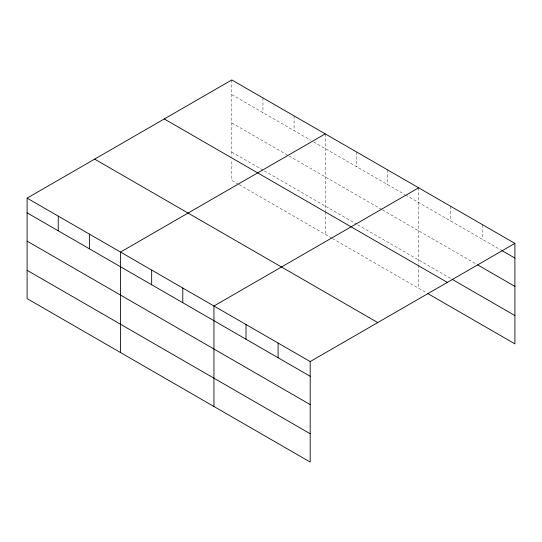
<?xml version="1.0" encoding="UTF-8"?>
<svg xmlns="http://www.w3.org/2000/svg" width="542" height="542" viewBox="0 0 542 542"><rect width="100%" height="100%" fill="white"/><g stroke="black" fill="none" stroke-linecap="round" stroke-linejoin="round"><path stroke-width="0.41" stroke-dasharray="2.71 2.03" d="M231.813 94.647L310.749 140.222M313.642 141.896L404.888 194.571M405.612 194.991L501.045 250.086M231.813 122.953L288.297 155.568M289.022 155.981L381.717 209.503M382.442 209.917L476.255 264.083M231.813 152.119L262.951 170.093M264.401 170.933L356.372 224.029M357.822 224.869L450.734 278.513M238.331 184.185L231.813 180.425L231.813 159.612M239.056 184.605L331.751 238.121M332.47 238.541L425.944 292.504M482.814 224.862L482.814 239.564M450.734 206.339L450.734 221.041M418.648 187.817L418.648 264.15M418.648 264.984L418.648 288.297M387.51 169.842L387.51 184.537M356.372 151.862L356.372 166.563M325.234 133.881L325.234 211.048M325.234 211.881L325.234 234.361M294.089 115.907L294.089 130.602M262.951 97.926L262.951 112.628M231.813 79.945L231.813 156.279"/><path stroke-width="0.81" d="M310.187 404.583L310.187 361.575L27.1 198.135L27.1 298.615L310.187 462.055L310.187 404.583L27.1 241.143M427.401 293.344L514.9 343.865L514.9 243.385L231.813 79.945L27.1 198.135M325.234 133.881L120.52 252.071L120.52 352.551M418.648 187.817L213.941 306.006L213.941 406.486M310.187 361.575L514.9 243.385M501.777 250.512L514.9 258.087M477.712 264.923L514.9 286.393M452.191 279.354L514.9 315.559M164.26 118.949L447.346 282.389M94.654 159.131L377.74 322.571M27.1 212.837L310.187 376.277M27.1 270.309L310.187 433.749M278.107 343.052L278.107 357.754M246.021 324.529L246.021 339.231M182.796 288.026L182.796 302.727M151.658 270.052L151.658 284.753M89.383 234.097L89.383 248.792M58.238 216.116L58.238 230.817"/></g></svg>
